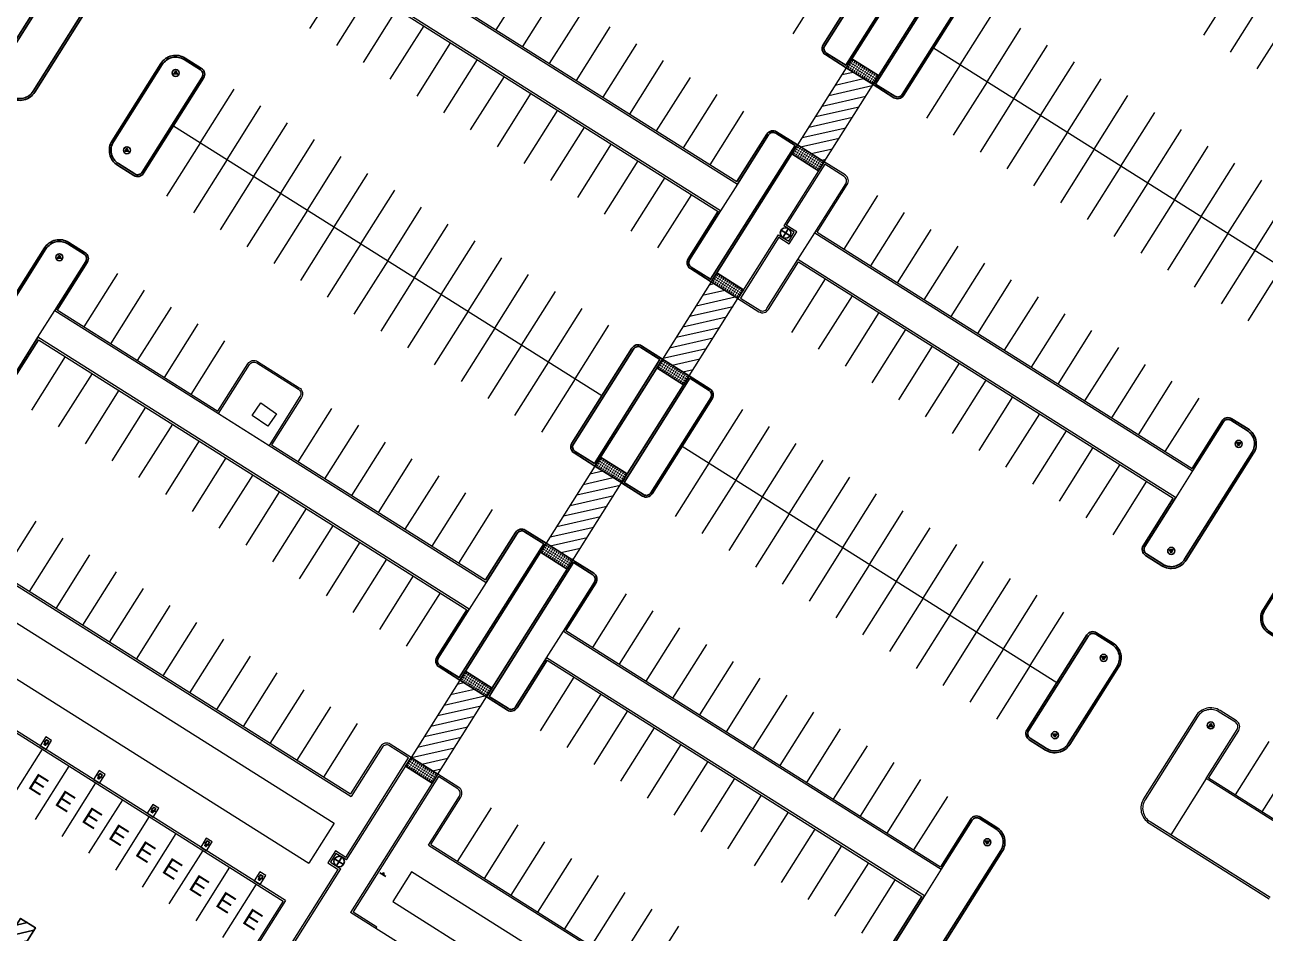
# Model space of a CAD drawing. Header units: feet. Extents: x 6763715 to 6770513, y 1886699 to 1891873.
# Drawn here: x 6766430.5 to 6766783.2, y 1890047.7 to 1890306.2 of the extents above; entities that cross this region are included whole.
import ezdxf
from ezdxf.enums import TextEntityAlignment as Align

# ---------------------------------------------------------------- set-up
doc = ezdxf.new("R2010")
doc.units = ezdxf.units.FT
doc.header["$LTSCALE"] = 48
doc.header["$MEASUREMENT"] = 0
doc.linetypes.add('PHANTOM2', pattern=[1.25, 0.625, -0.125, 0.125, -0.125, 0.125, -0.125])
doc.layers.get('0').update_dxf_attribs({"lineweight": 0})
doc.layers.add('C-PROP', color=7, linetype='PHANTOM2', lineweight=0)
doc.layers.add('L-Hedr-Prop', color=2, linetype='Continuous', lineweight=18)
for name, color, linetype in [('L-Curb-Back-Prop', 5, 'Continuous'), ('L-Curb-Prop', 5, 'Continuous'), ('L-Detc-Pavr-Prop', 1, 'Continuous'), ('L-Eqpt-Prop', 4, 'Continuous'), ('L-Furn-Patt', 1, 'Continuous'), ('L-Sign-Reg', 2, 'Continuous'), ('L-Strp-Prop', 3, 'Continuous'), ('L-Walk-Prop', 6, 'Continuous'), ('UTILITY', 2, 'Continuous')]:
    doc.layers.add(name, color=color, linetype=linetype)
doc.styles.add('Arial', font='arial.ttf')
pattern_1 = [(12.76265, (6766186.0534, 1890458.3218), (-0.552282, 2.438234), [])]

# ---------------------------------------------------------------- blocks, each defined once
blk = doc.blocks.new('Pkg1')
at = {"layer": 'L-Strp-Prop', "lineweight": 0}
blk.add_line((0, 0), (0, -216), dxfattribs=at)
blk = doc.blocks.new('Island-Mid')
at = {"layer": 'L-Curb-Back-Prop'}
blk.add_lwpolyline([(-84, -210), (-6, -210), (-6, 210), (-84, 210, 0.414214), (-102, 192), (-102, -192, 0.414214)], format="xyb", close=True, dxfattribs=at)
at = {"layer": 'L-Curb-Prop'}
blk.add_lwpolyline([(-84, -216), (0, -216), (0, 216), (-84, 216, 0.414214), (-108, 192), (-108, -192, 0.414214)], format="xyb", close=True, dxfattribs=at)
blk = doc.blocks.new('Island-Mid2')
at = {"layer": 'L-Curb-Back-Prop'}
blk.add_lwpolyline([(-102, -54), (-102, -252, 0.414214), (-84, -270), (-6, -270), (-6, 270), (-84, 270, 0.414214), (-102, 252), (-102, 54)], format="xyb", dxfattribs=at)
at = {"layer": 'L-Curb-Prop'}
blk.add_lwpolyline([(-108, -60), (-108, -252, 0.414214), (-84, -276), (0, -276), (0, 276), (-84, 276, 0.414214), (-108, 252), (-108, 60)], format="xyb", dxfattribs=at)
at = {"layer": 'L-Hedr-Prop'}
blk.add_line((-102, 54), (-102, -54), dxfattribs=at)
blk = doc.blocks.new('Island-End2')
at = {"layer": 'L-Curb-Back-Prop'}
blk.add_lwpolyline([(0, 54), (0, 252, 0.414214), (-18, 270), (-84, 270, 0.414214), (-138, 216), (-138, -216, 0.414214), (-84, -270), (-18, -270, 0.414214), (0, -252), (0, -54)], format="xyb", dxfattribs=at)
at = {"layer": 'L-Curb-Prop'}
blk.add_lwpolyline([(6, 60), (6, 252, 0.414214), (-18, 276), (-84, 276, 0.414214), (-144, 216), (-144, -216, 0.414214), (-84, -276), (-18, -276, 0.414214), (6, -252), (6, -60)], format="xyb", dxfattribs=at)
at = {"layer": 'L-Hedr-Prop'}
blk.add_line((0, -54), (0, 54), dxfattribs=at)
blk = doc.blocks.new('Island-End')
at = {"layer": 'L-Curb-Back-Prop'}
blk.add_lwpolyline([(-90, -210), (-24, -210, 0.414214), (-6, -192), (-6, 192, 0.414214), (-24, 210), (-90, 210, 0.414214), (-144, 156), (-144, -156, 0.414214)], format="xyb", close=True, dxfattribs=at)
at = {"layer": 'L-Curb-Prop'}
blk.add_lwpolyline([(-90, -216), (-24, -216, 0.414214), (0, -192), (0, 192, 0.414214), (-24, 216), (-90, 216, 0.414214), (-150, 156), (-150, -156, 0.414214)], format="xyb", close=True, dxfattribs=at)
blk = doc.blocks.new('Load5')
h = blk.add_hatch()
h.set_pattern_fill('ANSI31', color=256, scale=240, angle=32.2374)
h.set_pattern_definition([(45, (-6798.02, 1836), (-21.2132, 21.2132), [])])
h.paths.add_polyline_path([(-30, -216), (30, -216), (30, 0), (-30, 0)])
blk.add_lwpolyline([(-30, -216), (30, -216), (30, 0), (-30, 0)], close=True)
blk = doc.blocks.new('e')
at = {"style": 'Arial'}
blk.add_text('E', height=60, dxfattribs=at).set_placement((54, 0), align=Align.MIDDLE)
blk = doc.blocks.new('Detect-Pvr')
for p, q in [((108, 36), (0, 36)), ((0, 0), (108, 0))]:
    blk.add_line(p, q)
for centre in [(6, 30), (6, 22), (6, 14), (6, 6), (14, 30), (14, 22), (14, 14), (14, 6), (22, 30), (22, 22), (22, 14), (22, 6), (30, 30), (30, 22), (30, 14), (30, 6), (38, 30), (38, 22), (38, 14), (38, 6), (46, 30), (46, 22), (46, 14), (46, 6), (54, 30), (54, 22), (54, 14), (54, 6), (62, 30), (62, 22), (62, 14), (62, 6), (70, 30), (70, 22), (70, 14), (70, 6), (78, 30), (78, 22), (78, 14), (78, 6), (86, 30), (86, 22), (86, 14), (86, 6), (94, 30), (94, 22), (94, 14), (94, 6), (102, 30), (102, 22), (102, 14), (102, 6)]:
    blk.add_circle(centre, 1)
at = {"layer": 'Defpoints'}
for p, q in [((0, 36), (0, 0)), ((108, 0), (108, 36))]:
    blk.add_line(p, q, dxfattribs=at)
blk = doc.blocks.new('BPhone')
for p, q in [((-18, 0), (18, 0)), ((0, -18), (0, 18))]:
    blk.add_line(p, q)
blk.add_circle((0, 0), 18)
blk = doc.blocks.new('Charge-Sta')
blk.add_lwpolyline([(-4.5, 1.4), (-6.8, 1.4), (-6.8, 3.7), (-4.5, 3.7), (-4.5, 11.3), (4.5, 11.3), (4.5, 3.7), (6.8, 3.7), (6.8, 1.4), (4.5, 1.4), (4.5, 0), (-4.5, 0)], close=True)
at = {"layer": 'L-Furn-Patt'}
for points in [[(-0.6, 0), (-0.6, -6.1, -0.414214), (-1.6, -7.1), (-1.8, -7.1, -0.414214), (-2.8, -6.1), (-2.8, 0)], [(0.6, 0), (0.6, -6.1, 0.414214), (1.6, -7.1), (1.8, -7.1, 0.414214), (2.8, -6.1), (2.8, 0)]]:
    blk.add_lwpolyline(points, format="xyb", dxfattribs=at)
blk = doc.blocks.new('Sign-Aisle')
at = {"transparency": 33554687}
h = blk.add_hatch(color=256, dxfattribs=at)
h.dxf.hatch_style = 1
edge = h.paths.add_edge_path()
edge.add_line((-3.5, 6), (-3.5, -6))
edge.add_line((-3.5, -6), (6.9, 0))
edge.add_line((6.9, 0), (-3.5, 6))
blk.add_lwpolyline([(-3.5, 6), (-3.5, -6), (6.9, 0)], close=True)
blk.add_circle((0, 0), 12)
blk = doc.blocks.new('RegSign')
blk.add_line((-12, -3), (12, -3))
blk.add_circle((0, 0), 3)

msp = doc.modelspace()

# ---------------------------------------------------------------- hatches: boundary and pattern name
at = {"layer": 'L-Strp-Prop', "lineweight": 0}
h = msp.add_hatch(dxfattribs=at)
h.set_pattern_fill('ANSI31', color=256, scale=20)
h.set_pattern_definition([(12.76265, (6766186.0534, 1890458.3218), (-0.552282, 2.438234), [])])
h.paths.add_polyline_path([(6766650.22, 1890272), (6766657.83, 1890267.2), (6766671.7, 1890289.19), (6766664.09, 1890293.99)])
h = msp.add_hatch(dxfattribs=at)
h.set_pattern_fill('ANSI31', color=256, scale=20)
h.set_pattern_definition(pattern_1)
h.paths.add_polyline_path([(6766611.81, 1890211.1), (6766619.43, 1890206.3), (6766633.29, 1890228.29), (6766625.68, 1890233.09)])
h = msp.add_hatch(dxfattribs=at)
h.set_pattern_fill('ANSI31', color=256, scale=20)
h.set_pattern_definition(pattern_1)
h.paths.add_polyline_path([(6766578.74, 1890158.66), (6766586.35, 1890153.86), (6766600.22, 1890175.85), (6766592.61, 1890180.65)])
h = msp.add_hatch(dxfattribs=at)
h.set_pattern_fill('ANSI31', color=256, scale=20)
h.set_pattern_definition(pattern_1)
h.paths.add_polyline_path([(6766540.33, 1890097.76), (6766547.95, 1890092.96), (6766561.82, 1890114.95), (6766554.2, 1890119.75)])

# ---------------------------------------------------------------- linework, layer by layer
at = {"layer": 'C-PROP', "ltscale": 0.02, "const_width": 6, "elevation": -178.8}
msp.add_lwpolyline([(6769012.67, 1888295.37, 0.136105), (6767938.83, 1887977.76, -0.282387), (6765535.01, 1887963.21), (6765125.2, 1887960.53), (6765008.26, 1888061.18), (6763829.05, 1890965.33), (6763828.78, 1890985.96), (6763983.43, 1891051.43), (6764153.83, 1890819.55), (6764199.85, 1890842), (6764151.8, 1891122.84, -0.016472), (6764351.86, 1891197.56, -0.000343), (6765614.04, 1891619.04, -0.151573), (6766084.72, 1891639.02, -0.00004), (6767109.8, 1891365.37), (6767424.22, 1891242.17)], format="xyb", dxfattribs=at)
at = {"layer": 'L-Curb-Back-Prop', "lineweight": 0}
for p, q in [((6766510.51, 1890338.23), (6766633.16, 1890260.89)), ((6766628.36, 1890253.27), (6766505.71, 1890330.62)), ((6766439.03, 1890224.89), (6766485.56, 1890195.55)), ((6766556.88, 1890139.93), (6766434.23, 1890217.28)), ((6766499.94, 1890186.48), (6766561.68, 1890147.54)), ((6766400.63, 1890163.99), (6766523.28, 1890086.64)), ((6766504.61, 1890057.04), (6766381.96, 1890134.38)), ((6766530.33, 1890049.09), (6766530.6, 1890049.51))]:
    msp.add_line(p, q, dxfattribs=at)
for points in [[(6766655.15, 1890247.02), (6766663.95, 1890260.97, 0.414214), (6766663.49, 1890263.04), (6766657.99, 1890266.51), (6766647.05, 1890249.17)], [(6766644.92, 1890245.79), (6766633.98, 1890228.45), (6766639.48, 1890224.98, 0.414214), (6766641.55, 1890225.45), (6766650.35, 1890239.41)], [(6766969.34, 1889985.04), (6766968.49, 1889985.57, 0.414236), (6766966.42, 1889985.1), (6766957.62, 1889971.15), (6766766.46, 1890091.7)]]:
    msp.add_lwpolyline(points, format="xyb", dxfattribs=at)
for points in [[(6766644.92, 1890245.79), (6766647.88, 1890243.92), (6766650.01, 1890247.3), (6766647.05, 1890249.17)], [(6766655.15, 1890247.02), (6766762.58, 1890179.27)], [(6766757.77, 1890171.66), (6766650.35, 1890239.41)]]:
    msp.add_lwpolyline(points, dxfattribs=at)
at = {"layer": 'L-Curb-Back-Prop', "lineweight": 0, "elevation": 0}
for points in [[(6766485.56, 1890195.55), (6766494.36, 1890209.51, -0.414214), (6766496.43, 1890209.98), (6766508.27, 1890202.51, -0.414214), (6766508.74, 1890200.44), (6766499.94, 1890186.48)], [(6766766.46, 1890091.7), (6766775.26, 1890105.66, 0.414214), (6766774.79, 1890107.73), (6766770.14, 1890110.66, 0.414214), (6766763.94, 1890109.25), (6766749.07, 1890085.68, 0.414214), (6766750.48, 1890079.48), (6766784.62, 1890057.95)], [(6766521.77, 1890069.26), (6766539.64, 1890097.6), (6766534.15, 1890101.07, 0.414214), (6766532.08, 1890100.6), (6766523.28, 1890086.64)], [(6766545.27, 1890072.77), (6766554.07, 1890086.73, 0.414214), (6766553.6, 1890088.8), (6766548.1, 1890092.27), (6766523.83, 1890053.78), (6766530.6, 1890049.51)], [(6766504.61, 1890057.04), (6766495.8, 1890043.08, 0.414214), (6766496.27, 1890041.01), (6766501.77, 1890037.55), (6766519.64, 1890065.88)]]:
    msp.add_lwpolyline(points, format="xyb", dxfattribs=at)
for points in [[(6766583.67, 1890133.67), (6766691.1, 1890065.93)], [(6766686.3, 1890058.32), (6766578.87, 1890126.06)], [(6766521.77, 1890069.26), (6766518.81, 1890071.13), (6766516.68, 1890067.75), (6766519.64, 1890065.88)], [(6766545.27, 1890072.77), (6766652.69, 1890005.03)]]:
    msp.add_lwpolyline(points, dxfattribs=at)
at = {"layer": 'L-Curb-Prop', "lineweight": 0}
for p, q in [((6766511.2, 1890338.39), (6766633.01, 1890261.58)), ((6766505.87, 1890329.93), (6766627.67, 1890253.12)), ((6766655.84, 1890247.17), (6766762.42, 1890179.96)), ((6766650.51, 1890238.71), (6766757.09, 1890171.5)), ((6766439.72, 1890225.05), (6766485.4, 1890196.24)), ((6766434.39, 1890216.59), (6766556.19, 1890139.77)), ((6766500.62, 1890186.64), (6766561.53, 1890148.23)), ((6766401.32, 1890164.15), (6766523.12, 1890087.33)), ((6766382.11, 1890133.7), (6766503.92, 1890056.88)), ((6766584.36, 1890133.83), (6766690.94, 1890066.62)), ((6766579.03, 1890125.37), (6766685.61, 1890058.16)), ((6766545.96, 1890072.93), (6766652.53, 1890005.72))]:
    msp.add_line(p, q, dxfattribs=at)
for points in [[(6766655.84, 1890247.17), (6766664.38, 1890260.71, 0.414214), (6766663.75, 1890263.47), (6766657.83, 1890267.2), (6766646.36, 1890249.01)], [(6766644.76, 1890246.48), (6766633.29, 1890228.29), (6766639.22, 1890224.56, 0.414214), (6766641.97, 1890225.18), (6766650.51, 1890238.72)], [(6766969.18, 1889985.73), (6766968.76, 1889985.99, 0.414236), (6766966, 1889985.37), (6766957.47, 1889971.84), (6766767.15, 1890091.86)]]:
    msp.add_lwpolyline(points, format="xyb", dxfattribs=at)
msp.add_lwpolyline([(6766644.76, 1890246.48), (6766647.72, 1890244.61), (6766649.32, 1890247.15), (6766646.36, 1890249.01)], dxfattribs=at)
at = {"layer": 'L-Curb-Prop', "lineweight": 0, "elevation": 0}
for points in [[(6766485.4, 1890196.24), (6766493.93, 1890209.77, -0.414214), (6766496.69, 1890210.4), (6766508.53, 1890202.93, -0.414214), (6766509.16, 1890200.17), (6766500.62, 1890186.64)], [(6766767.15, 1890091.86), (6766775.69, 1890105.39, 0.414214), (6766775.06, 1890108.15), (6766770.41, 1890111.08, 0.414214), (6766763.51, 1890109.52), (6766748.65, 1890085.95, 0.414214), (6766750.21, 1890079.05), (6766784.35, 1890057.53)], [(6766521.93, 1890068.57), (6766540.33, 1890097.76), (6766534.41, 1890101.49, 0.414214), (6766531.65, 1890100.87), (6766523.12, 1890087.33)], [(6766545.96, 1890072.93), (6766554.49, 1890086.46, 0.414214), (6766553.87, 1890089.22), (6766547.95, 1890092.96), (6766523.14, 1890053.62)], [(6766503.92, 1890056.88), (6766495.38, 1890043.35, 0.414214), (6766496.01, 1890040.59), (6766501.93, 1890036.86), (6766520.33, 1890066.04)]]:
    msp.add_lwpolyline(points, format="xyb", dxfattribs=at)
msp.add_lwpolyline([(6766521.93, 1890068.57), (6766518.97, 1890070.44), (6766517.37, 1890067.9), (6766520.33, 1890066.04)], dxfattribs=at)
at = {"layer": 'L-Hedr-Prop', "lineweight": 0}
for p, q in [((6766650.35, 1890239.41), (6766655.15, 1890247.02)), ((6766485.56, 1890195.55), (6766499.94, 1890186.48)), ((6766395.83, 1890156.38), (6766518.47, 1890079.03)), ((6766388.63, 1890144.96), (6766511.27, 1890067.61)), ((6766766.46, 1890091.7), (6766756.4, 1890075.74)), ((6766518.47, 1890079.03), (6766511.27, 1890067.61)), ((6766540.47, 1890065.16), (6766535.13, 1890056.7)), ((6766647.89, 1889997.42), (6766540.47, 1890065.16)), ((6766535.13, 1890056.7), (6766642.55, 1889988.96))]:
    msp.add_line(p, q, dxfattribs=at)
at = {"layer": 'L-Strp-Prop', "lineweight": 0}
for p, q in [((6766688.92, 1890299.62), (6766795.49, 1890232.4)), ((6766472.8, 1890277.49), (6766594.6, 1890200.68)), ((6766617.44, 1890186.27), (6766724.01, 1890119.06))]:
    msp.add_line(p, q, dxfattribs=at)
for points in [[(6766650.22, 1890272), (6766657.83, 1890267.2), (6766671.7, 1890289.19), (6766664.09, 1890293.99)], [(6766611.81, 1890211.1), (6766619.43, 1890206.3), (6766633.29, 1890228.29), (6766625.68, 1890233.09)], [(6766578.74, 1890158.66), (6766586.35, 1890153.86), (6766600.22, 1890175.85), (6766592.61, 1890180.65)]]:
    msp.add_lwpolyline(points, close=True, dxfattribs=at)
at = {"layer": 'L-Strp-Prop', "lineweight": 0, "elevation": 0}
msp.add_lwpolyline([(6766540.33, 1890097.76), (6766547.95, 1890092.96), (6766561.82, 1890114.95), (6766554.2, 1890119.75)], close=True, dxfattribs=at)
at = {"layer": 'L-Walk-Prop', "lineweight": 0}
msp.add_line((6766556.13, 1890032.82), (6766523.14, 1890053.62), dxfattribs=at)
at = {"layer": 'L-Walk-Prop', "lineweight": 0, "elevation": 0}
for points in [[(6766434.82, 1890101.05), (6766436.51, 1890099.98), (6766438.11, 1890102.52), (6766436.42, 1890103.58)], [(6766450.05, 1890091.44), (6766451.74, 1890090.38), (6766453.34, 1890092.91), (6766451.65, 1890093.98)], [(6766465.27, 1890081.84), (6766466.96, 1890080.78), (6766468.57, 1890083.31), (6766466.87, 1890084.38)], [(6766480.5, 1890072.24), (6766482.19, 1890071.17), (6766483.79, 1890073.71), (6766482.1, 1890074.78)], [(6766495.72, 1890062.64), (6766497.42, 1890061.57), (6766499.02, 1890064.11), (6766497.32, 1890065.18)]]:
    msp.add_lwpolyline(points, close=True, dxfattribs=at)
at = {"layer": 'UTILITY', "lineweight": 0, "elevation": 0}
msp.add_lwpolyline([(6766499.55, 1890192.02), (6766495.16, 1890195.06), (6766497.61, 1890198.61), (6766502.03, 1890195.49)], close=True, dxfattribs=at)

# ---------------------------------------------------------------- block references
at = {"lineweight": 0}
for name, p, xscale, yscale, zscale, rotation in [('Island-Mid', (6766673.69, 1890309.22), 0.08333333333333336, 0.08333333333333336, 0.08333333333333336, 327.7626462890574), ('Island-End', (6766429.66, 1890304.69), 0.0833333333333333, 0.0833333333333333, 0.0833333333333333, 147.7626462890573), ('Island-Mid', (6766681.3, 1890304.42), 0.0833333333333333, 0.0833333333333333, 0.0833333333333333, 147.7626462890573), ('Island-End', (6766472.8, 1890277.49), 0.08333333333333336, 0.08333333333333336, 0.08333333333333336, 327.7626462890574), ('Island-Mid2', (6766637.95, 1890252.55), 0.08333333333333336, 0.08333333333333336, 0.08333333333333336, 327.7626462890574), ('Island-End2', (6766436.63, 1890221.08), 0.08333333333333336, 0.08333333333333336, 0.08333333333333336, 327.7626462890574), ('Island-Mid', (6766602.21, 1890195.87), 0.08333333333333336, 0.08333333333333336, 0.08333333333333336, 327.7626462890574), ('Island-Mid', (6766609.82, 1890191.07), 0.0833333333333333, 0.0833333333333333, 0.0833333333333333, 147.7626462890573), ('Island-End2', (6766760.18, 1890175.47), 0.08333333333333336, 0.08333333333333336, 0.08333333333333336, 147.7626462890574), ('Island-End2', (6766802.47, 1890148.79), 0.08333333333333336, 0.08333333333333336, 0.08333333333333336, 327.7626462890574), ('Island-Mid2', (6766566.47, 1890139.2), 0.08333333333333336, 0.08333333333333336, 0.08333333333333336, 327.7626462890574), ('Island-Mid2', (6766574.08, 1890134.4), 0.0833333333333333, 0.0833333333333333, 0.0833333333333333, 147.7626462890573), ('Island-End', (6766724.01, 1890119.06), 0.0833333333333333, 0.0833333333333333, 0.0833333333333333, 147.7626462890573), ('Island-End2', (6766688.7, 1890062.12), 0.08333333333333336, 0.08333333333333336, 0.08333333333333336, 147.7626462890574)]:
    msp.add_blockref(name, p, dxfattribs=dict(at, xscale=xscale, yscale=yscale, zscale=zscale, rotation=rotation))
at = {"color": 3, "lineweight": 0}
for p, xscale, yscale, zscale, rotation in [((6766521.09, 1890320.33), 0.08333333333333336, 0.08333333333333336, 0.08333333333333336, 327.7626462890574), ((6766564.49, 1890304.78), 0.08333333333333338, 0.08333333333333338, 0.08333333333333338, 147.7626462136918), ((6766658.46, 1890318.82), 0.08333333333333336, 0.08333333333333336, 0.08333333333333336, 327.7626462890574), ((6766775.28, 1890318.45), 0.08333333333333336, 0.08333333333333336, 0.08333333333333336, 327.7626462890574), ((6766528.71, 1890315.53), 0.08333333333333336, 0.08333333333333336, 0.08333333333333336, 327.7626462890574), ((6766572.1, 1890299.98), 0.08333333333333338, 0.08333333333333338, 0.08333333333333338, 147.7626462136918), ((6766536.32, 1890310.73), 0.08333333333333336, 0.08333333333333336, 0.08333333333333336, 327.7626462890574), ((6766579.72, 1890295.18), 0.08333333333333338, 0.08333333333333338, 0.08333333333333338, 147.7626462136918), ((6766782.89, 1890313.65), 0.08333333333333336, 0.08333333333333336, 0.08333333333333336, 327.7626462890574), ((6766696.53, 1890294.82), 0.08333333333333338, 0.08333333333333338, 0.08333333333333338, 147.7626462136918), ((6766790.5, 1890308.85), 0.08333333333333336, 0.08333333333333336, 0.08333333333333336, 327.7626462890574), ((6766543.93, 1890305.93), 0.08333333333333336, 0.08333333333333336, 0.08333333333333336, 327.7626462890574), ((6766587.33, 1890290.38), 0.08333333333333338, 0.08333333333333338, 0.08333333333333338, 147.7626462136918), ((6766704.14, 1890290.01), 0.08333333333333338, 0.08333333333333338, 0.08333333333333338, 147.7626462136918), ((6766551.54, 1890301.13), 0.08333333333333336, 0.08333333333333336, 0.08333333333333336, 327.7626462890574), ((6766594.94, 1890285.58), 0.08333333333333338, 0.08333333333333338, 0.08333333333333338, 147.7626462136918), ((6766711.75, 1890285.21), 0.08333333333333338, 0.08333333333333338, 0.08333333333333338, 147.7626462136918), ((6766559.16, 1890296.33), 0.08333333333333336, 0.08333333333333336, 0.08333333333333336, 327.7626462890574), ((6766602.55, 1890280.78), 0.08333333333333338, 0.08333333333333338, 0.08333333333333338, 147.7626462136918), ((6766696.53, 1890294.82), 0.08333333333333336, 0.08333333333333336, 0.08333333333333336, 327.7626462890574), ((6766696.53, 1890294.82), -0.08333333333333333, 0.08333333333333333, 0.08333333333333333, 327.7626462275252), ((6766719.37, 1890280.41), 0.08333333333333338, 0.08333333333333338, 0.08333333333333338, 147.7626462136918), ((6766566.77, 1890291.52), 0.08333333333333336, 0.08333333333333336, 0.08333333333333336, 327.7626462890574), ((6766610.17, 1890275.98), 0.08333333333333338, 0.08333333333333338, 0.08333333333333338, 147.7626462136918), ((6766704.14, 1890290.01), 0.08333333333333336, 0.08333333333333336, 0.08333333333333336, 327.7626462890574), ((6766726.98, 1890275.61), 0.08333333333333338, 0.08333333333333338, 0.08333333333333338, 147.7626462136918), ((6766480.41, 1890272.69), 0.08333333333333338, 0.08333333333333338, 0.08333333333333338, 147.7626462136918), ((6766574.38, 1890286.72), 0.08333333333333336, 0.08333333333333336, 0.08333333333333336, 327.7626462890574), ((6766617.78, 1890271.18), 0.08333333333333338, 0.08333333333333338, 0.08333333333333338, 147.7626462136918), ((6766734.59, 1890270.81), 0.08333333333333338, 0.08333333333333338, 0.08333333333333338, 147.7626462136918), ((6766488.02, 1890267.89), 0.08333333333333338, 0.08333333333333338, 0.08333333333333338, 147.7626462136918), ((6766711.75, 1890285.21), 0.08333333333333336, 0.08333333333333336, 0.08333333333333336, 327.7626462890574), ((6766582, 1890281.92), 0.08333333333333336, 0.08333333333333336, 0.08333333333333336, 327.7626462890574), ((6766625.39, 1890266.38), 0.08333333333333338, 0.08333333333333338, 0.08333333333333338, 147.7626462136918), ((6766625.39, 1890266.38), -0.08333333333333334, 0.08333333333333333, 0.08333333333333333, 147.7626462890575), ((6766719.37, 1890280.41), 0.08333333333333336, 0.08333333333333336, 0.08333333333333336, 327.7626462890574), ((6766742.2, 1890266.01), 0.08333333333333338, 0.08333333333333338, 0.08333333333333338, 147.7626462136918), ((6766495.63, 1890263.09), 0.08333333333333338, 0.08333333333333338, 0.08333333333333338, 147.7626462136918), ((6766589.61, 1890277.12), 0.08333333333333336, 0.08333333333333336, 0.08333333333333336, 327.7626462890574), ((6766726.98, 1890275.61), 0.08333333333333336, 0.08333333333333336, 0.08333333333333336, 327.7626462890574), ((6766749.82, 1890261.21), 0.08333333333333338, 0.08333333333333338, 0.08333333333333338, 147.7626462136918), ((6766480.41, 1890272.69), 0.08333333333333336, 0.08333333333333336, 0.08333333333333336, 327.7626462890574), ((6766480.41, 1890272.69), -0.08333333333333333, 0.08333333333333333, 0.08333333333333333, 327.7626462275252), ((6766503.25, 1890258.29), 0.08333333333333338, 0.08333333333333338, 0.08333333333333338, 147.7626462136918), ((6766597.22, 1890272.32), 0.08333333333333336, 0.08333333333333336, 0.08333333333333336, 327.7626462890574), ((6766757.43, 1890256.41), 0.08333333333333338, 0.08333333333333338, 0.08333333333333338, 147.7626462136918), ((6766510.86, 1890253.48), 0.08333333333333338, 0.08333333333333338, 0.08333333333333338, 147.7626462136918), ((6766734.59, 1890270.81), 0.08333333333333336, 0.08333333333333336, 0.08333333333333336, 327.7626462890574), ((6766488.02, 1890267.89), 0.08333333333333336, 0.08333333333333336, 0.08333333333333336, 327.7626462890574), ((6766604.83, 1890267.52), 0.08333333333333336, 0.08333333333333336, 0.08333333333333336, 327.7626462890574), ((6766742.2, 1890266.01), 0.08333333333333336, 0.08333333333333336, 0.08333333333333336, 327.7626462890574), ((6766765.04, 1890251.61), 0.08333333333333338, 0.08333333333333338, 0.08333333333333338, 147.7626462136918), ((6766495.63, 1890263.09), 0.08333333333333336, 0.08333333333333336, 0.08333333333333336, 327.7626462890574), ((6766518.47, 1890248.68), 0.08333333333333338, 0.08333333333333338, 0.08333333333333338, 147.7626462136918), ((6766612.45, 1890262.72), 0.08333333333333336, 0.08333333333333336, 0.08333333333333336, 327.7626462890574), ((6766749.82, 1890261.21), 0.08333333333333336, 0.08333333333333336, 0.08333333333333336, 327.7626462890574), ((6766772.65, 1890246.81), 0.08333333333333338, 0.08333333333333338, 0.08333333333333338, 147.7626462136918), ((6766503.25, 1890258.29), 0.08333333333333336, 0.08333333333333336, 0.08333333333333336, 327.7626462890574), ((6766526.08, 1890243.88), 0.08333333333333338, 0.08333333333333338, 0.08333333333333338, 147.7626462136918), ((6766620.06, 1890257.92), 0.08333333333333336, 0.08333333333333336, 0.08333333333333336, 327.7626462890574), ((6766663.46, 1890242.37), 0.08333333333333338, 0.08333333333333338, 0.08333333333333338, 147.7626462136918), ((6766533.7, 1890239.08), 0.08333333333333338, 0.08333333333333338, 0.08333333333333338, 147.7626462136918), ((6766757.43, 1890256.41), 0.08333333333333336, 0.08333333333333336, 0.08333333333333336, 327.7626462890574), ((6766780.27, 1890242.01), 0.08333333333333338, 0.08333333333333338, 0.08333333333333338, 147.7626462136918), ((6766510.86, 1890253.48), 0.08333333333333336, 0.08333333333333336, 0.08333333333333336, 327.7626462890574), ((6766671.07, 1890237.57), 0.08333333333333338, 0.08333333333333338, 0.08333333333333338, 147.7626462136918), ((6766765.04, 1890251.61), 0.08333333333333336, 0.08333333333333336, 0.08333333333333336, 327.7626462890574), ((6766518.47, 1890248.68), 0.08333333333333336, 0.08333333333333336, 0.08333333333333336, 327.7626462890574), ((6766541.31, 1890234.28), 0.08333333333333338, 0.08333333333333338, 0.08333333333333338, 147.7626462136918), ((6766678.68, 1890232.77), 0.08333333333333338, 0.08333333333333338, 0.08333333333333338, 147.7626462136918), ((6766772.65, 1890246.81), 0.08333333333333336, 0.08333333333333336, 0.08333333333333336, 327.7626462890574), ((6766526.08, 1890243.88), 0.08333333333333336, 0.08333333333333336, 0.08333333333333336, 327.7626462890574), ((6766548.92, 1890229.48), 0.08333333333333338, 0.08333333333333338, 0.08333333333333338, 147.7626462136918), ((6766556.54, 1890224.68), 0.08333333333333338, 0.08333333333333338, 0.08333333333333338, 147.7626462136918), ((6766686.29, 1890227.97), 0.08333333333333338, 0.08333333333333338, 0.08333333333333338, 147.7626462136918), ((6766780.27, 1890242.01), 0.08333333333333336, 0.08333333333333336, 0.08333333333333336, 327.7626462890574), ((6766533.7, 1890239.08), 0.08333333333333336, 0.08333333333333336, 0.08333333333333336, 327.7626462890574), ((6766693.91, 1890223.17), 0.08333333333333338, 0.08333333333333338, 0.08333333333333338, 147.7626462136918), ((6766787.88, 1890237.2), 0.08333333333333336, 0.08333333333333336, 0.08333333333333336, 327.7626462890574), ((6766447.34, 1890220.25), 0.08333333333333338, 0.08333333333333338, 0.08333333333333338, 147.7626462136918), ((6766541.31, 1890234.28), 0.08333333333333336, 0.08333333333333336, 0.08333333333333336, 327.7626462890574), ((6766564.15, 1890219.88), 0.08333333333333338, 0.08333333333333338, 0.08333333333333338, 147.7626462136918), ((6766658.12, 1890233.91), 0.08333333333333336, 0.08333333333333336, 0.08333333333333336, 327.7626462890574), ((6766658.12, 1890233.91), -0.08333333333333333, 0.08333333333333333, 0.08333333333333333, 327.7626462275252), ((6766701.52, 1890218.37), 0.08333333333333338, 0.08333333333333338, 0.08333333333333338, 147.7626462136918), ((6766454.95, 1890215.44), 0.08333333333333338, 0.08333333333333338, 0.08333333333333338, 147.7626462136918), ((6766548.92, 1890229.48), 0.08333333333333336, 0.08333333333333336, 0.08333333333333336, 327.7626462890574), ((6766571.76, 1890215.08), 0.08333333333333338, 0.08333333333333338, 0.08333333333333338, 147.7626462136918), ((6766462.56, 1890210.64), 0.08333333333333338, 0.08333333333333338, 0.08333333333333338, 147.7626462136918), ((6766665.73, 1890229.11), 0.08333333333333336, 0.08333333333333336, 0.08333333333333336, 327.7626462890574), ((6766709.13, 1890213.57), 0.08333333333333338, 0.08333333333333338, 0.08333333333333338, 147.7626462136918), ((6766556.54, 1890224.68), 0.08333333333333336, 0.08333333333333336, 0.08333333333333336, 327.7626462890574), ((6766579.37, 1890210.28), 0.08333333333333338, 0.08333333333333338, 0.08333333333333338, 147.7626462136918), ((6766673.35, 1890224.31), 0.08333333333333336, 0.08333333333333336, 0.08333333333333336, 327.7626462890574), ((6766716.74, 1890208.77), 0.08333333333333338, 0.08333333333333338, 0.08333333333333338, 147.7626462136918), ((6766470.17, 1890205.84), 0.08333333333333338, 0.08333333333333338, 0.08333333333333338, 147.7626462136918), ((6766564.15, 1890219.88), 0.08333333333333336, 0.08333333333333336, 0.08333333333333336, 327.7626462890574), ((6766586.99, 1890205.48), 0.08333333333333338, 0.08333333333333338, 0.08333333333333338, 147.7626462136918), ((6766586.99, 1890205.48), -0.08333333333333334, 0.08333333333333333, 0.08333333333333333, 147.7626462890575), ((6766680.96, 1890219.51), 0.08333333333333336, 0.08333333333333336, 0.08333333333333336, 327.7626462890574), ((6766724.36, 1890203.97), 0.08333333333333338, 0.08333333333333338, 0.08333333333333338, 147.7626462136918), ((6766477.79, 1890201.04), -0.08333333333333334, 0.08333333333333333, 0.08333333333333333, 147.7626462890575), ((6766477.79, 1890201.04), 0.08333333333333338, 0.08333333333333338, 0.08333333333333338, 147.7626462136918), ((6766571.76, 1890215.08), 0.08333333333333336, 0.08333333333333336, 0.08333333333333336, 327.7626462890574), ((6766442, 1890211.79), 0.08333333333333336, 0.08333333333333336, 0.08333333333333336, 327.7626462890574), ((6766442, 1890211.79), -0.08333333333333333, 0.08333333333333333, 0.08333333333333333, 327.7626462275252), ((6766688.57, 1890214.71), 0.08333333333333336, 0.08333333333333336, 0.08333333333333336, 327.7626462890574), ((6766731.97, 1890199.17), 0.08333333333333338, 0.08333333333333338, 0.08333333333333338, 147.7626462136918), ((6766579.37, 1890210.28), 0.08333333333333336, 0.08333333333333336, 0.08333333333333336, 327.7626462890574), ((6766696.18, 1890209.91), 0.08333333333333336, 0.08333333333333336, 0.08333333333333336, 327.7626462890574), ((6766739.58, 1890194.36), 0.08333333333333338, 0.08333333333333338, 0.08333333333333338, 147.7626462136918), ((6766449.61, 1890206.99), 0.08333333333333336, 0.08333333333333336, 0.08333333333333336, 327.7626462890574), ((6766586.99, 1890205.48), 0.08333333333333336, 0.08333333333333336, 0.08333333333333336, 327.7626462890574), ((6766703.8, 1890205.11), 0.08333333333333336, 0.08333333333333336, 0.08333333333333336, 327.7626462890574), ((6766747.19, 1890189.56), 0.08333333333333338, 0.08333333333333338, 0.08333333333333338, 147.7626462136918), ((6766457.23, 1890202.19), 0.08333333333333336, 0.08333333333333336, 0.08333333333333336, 327.7626462890574), ((6766711.41, 1890200.31), 0.08333333333333336, 0.08333333333333336, 0.08333333333333336, 327.7626462890574), ((6766754.81, 1890184.76), 0.08333333333333338, 0.08333333333333338, 0.08333333333333338, 147.7626462136918), ((6766754.81, 1890184.76), -0.08333333333333334, 0.08333333333333333, 0.08333333333333333, 147.7626462890575), ((6766464.84, 1890197.38), 0.08333333333333336, 0.08333333333333336, 0.08333333333333336, 327.7626462890574), ((6766508.24, 1890181.84), 0.08333333333333338, 0.08333333333333338, 0.08333333333333338, 147.7626462136918), ((6766625.05, 1890181.47), 0.08333333333333338, 0.08333333333333338, 0.08333333333333338, 147.7626462136918), ((6766719.02, 1890195.51), 0.08333333333333336, 0.08333333333333336, 0.08333333333333336, 327.7626462890574), ((6766472.45, 1890192.58), 0.08333333333333336, 0.08333333333333336, 0.08333333333333336, 327.7626462890574), ((6766515.85, 1890177.04), 0.08333333333333338, 0.08333333333333338, 0.08333333333333338, 147.7626462136918), ((6766632.66, 1890176.67), 0.08333333333333338, 0.08333333333333338, 0.08333333333333338, 147.7626462136918), ((6766726.63, 1890190.71), 0.08333333333333336, 0.08333333333333336, 0.08333333333333336, 327.7626462890574), ((6766480.07, 1890187.78), 0.08333333333333336, 0.08333333333333336, 0.08333333333333336, 327.7626462890574), ((6766523.46, 1890172.24), 0.08333333333333338, 0.08333333333333338, 0.08333333333333338, 147.7626462136918), ((6766640.27, 1890171.87), 0.08333333333333338, 0.08333333333333338, 0.08333333333333338, 147.7626462136918), ((6766734.25, 1890185.91), 0.08333333333333336, 0.08333333333333336, 0.08333333333333336, 327.7626462890574), ((6766487.68, 1890182.98), 0.08333333333333336, 0.08333333333333336, 0.08333333333333336, 327.7626462890574), ((6766531.08, 1890167.44), 0.08333333333333338, 0.08333333333333338, 0.08333333333333338, 147.7626462136918), ((6766625.05, 1890181.47), -0.08333333333333333, 0.08333333333333333, 0.08333333333333333, 327.7626462275252), ((6766647.89, 1890167.07), 0.08333333333333338, 0.08333333333333338, 0.08333333333333338, 147.7626462136918), ((6766741.86, 1890181.1), 0.08333333333333336, 0.08333333333333336, 0.08333333333333336, 327.7626462890574), ((6766495.29, 1890178.18), 0.08333333333333336, 0.08333333333333336, 0.08333333333333336, 327.7626462890574), ((6766538.69, 1890162.64), 0.08333333333333338, 0.08333333333333338, 0.08333333333333338, 147.7626462136918), ((6766632.66, 1890176.67), 0.08333333333333336, 0.08333333333333336, 0.08333333333333336, 327.7626462890574), ((6766655.5, 1890162.27), 0.08333333333333338, 0.08333333333333338, 0.08333333333333338, 147.7626462136918), ((6766749.47, 1890176.3), 0.08333333333333336, 0.08333333333333336, 0.08333333333333336, 327.7626462890574), ((6766502.9, 1890173.38), 0.08333333333333336, 0.08333333333333336, 0.08333333333333336, 327.7626462890574), ((6766546.3, 1890157.83), 0.08333333333333338, 0.08333333333333338, 0.08333333333333338, 147.7626462136918), ((6766640.27, 1890171.87), 0.08333333333333336, 0.08333333333333336, 0.08333333333333336, 327.7626462890574), ((6766663.11, 1890157.47), 0.08333333333333338, 0.08333333333333338, 0.08333333333333338, 147.7626462136918), ((6766510.52, 1890168.58), 0.08333333333333336, 0.08333333333333336, 0.08333333333333336, 327.7626462890574), ((6766553.91, 1890153.03), 0.08333333333333338, 0.08333333333333338, 0.08333333333333338, 147.7626462136918), ((6766553.91, 1890153.03), -0.08333333333333334, 0.08333333333333333, 0.08333333333333333, 147.7626462890575), ((6766647.89, 1890167.07), 0.08333333333333336, 0.08333333333333336, 0.08333333333333336, 327.7626462890574), ((6766670.72, 1890152.67), 0.08333333333333338, 0.08333333333333338, 0.08333333333333338, 147.7626462136918), ((6766424.15, 1890149.74), 0.08333333333333338, 0.08333333333333338, 0.08333333333333338, 147.7626462136918), ((6766518.13, 1890163.78), 0.08333333333333336, 0.08333333333333336, 0.08333333333333336, 327.7626462890574), ((6766655.5, 1890162.27), 0.08333333333333336, 0.08333333333333336, 0.08333333333333336, 327.7626462890574), ((6766678.34, 1890147.87), 0.08333333333333338, 0.08333333333333338, 0.08333333333333338, 147.7626462136918), ((6766431.77, 1890144.94), 0.08333333333333338, 0.08333333333333338, 0.08333333333333338, 147.7626462136918), ((6766525.74, 1890158.98), 0.08333333333333336, 0.08333333333333336, 0.08333333333333336, 327.7626462890574), ((6766439.38, 1890140.14), 0.08333333333333338, 0.08333333333333338, 0.08333333333333338, 147.7626462136918), ((6766663.11, 1890157.47), 0.08333333333333336, 0.08333333333333336, 0.08333333333333336, 327.7626462890574), ((6766685.95, 1890143.07), 0.08333333333333338, 0.08333333333333338, 0.08333333333333338, 147.7626462136918), ((6766533.35, 1890154.18), 0.08333333333333336, 0.08333333333333336, 0.08333333333333336, 327.7626462890574), ((6766670.72, 1890152.67), 0.08333333333333336, 0.08333333333333336, 0.08333333333333336, 327.7626462890574), ((6766693.56, 1890138.26), 0.08333333333333338, 0.08333333333333338, 0.08333333333333338, 147.7626462136918), ((6766446.99, 1890135.34), 0.08333333333333338, 0.08333333333333338, 0.08333333333333338, 147.7626462136918), ((6766540.97, 1890149.38), 0.08333333333333336, 0.08333333333333336, 0.08333333333333336, 327.7626462890574), ((6766701.18, 1890133.46), 0.08333333333333338, 0.08333333333333338, 0.08333333333333338, 147.7626462136918), ((6766454.61, 1890130.54), 0.08333333333333338, 0.08333333333333338, 0.08333333333333338, 147.7626462136918), ((6766548.58, 1890144.58), 0.08333333333333336, 0.08333333333333336, 0.08333333333333336, 327.7626462890574), ((6766678.34, 1890147.87), 0.08333333333333336, 0.08333333333333336, 0.08333333333333336, 327.7626462890574), ((6766591.98, 1890129.03), 0.08333333333333338, 0.08333333333333338, 0.08333333333333338, 147.7626462136918), ((6766685.95, 1890143.07), 0.08333333333333336, 0.08333333333333336, 0.08333333333333336, 327.7626462890574), ((6766708.79, 1890128.66), 0.08333333333333338, 0.08333333333333338, 0.08333333333333338, 147.7626462136918), ((6766462.22, 1890125.74), 0.08333333333333338, 0.08333333333333338, 0.08333333333333338, 147.7626462136918), ((6766599.59, 1890124.23), 0.08333333333333338, 0.08333333333333338, 0.08333333333333338, 147.7626462136918), ((6766693.56, 1890138.26), 0.08333333333333336, 0.08333333333333336, 0.08333333333333336, 327.7626462890574), ((6766716.4, 1890123.86), 0.08333333333333338, 0.08333333333333338, 0.08333333333333338, 147.7626462136918), ((6766716.4, 1890123.86), -0.08333333333333334, 0.08333333333333333, 0.08333333333333333, 147.7626462890575), ((6766469.83, 1890120.94), 0.08333333333333338, 0.08333333333333338, 0.08333333333333338, 147.7626462136918), ((6766607.2, 1890119.43), 0.08333333333333338, 0.08333333333333338, 0.08333333333333338, 147.7626462136918), ((6766477.44, 1890116.14), 0.08333333333333338, 0.08333333333333338, 0.08333333333333338, 147.7626462136918), ((6766701.17, 1890133.46), 0.08333333333333336, 0.08333333333333336, 0.08333333333333336, 327.7626462890574), ((6766614.81, 1890114.63), 0.08333333333333338, 0.08333333333333338, 0.08333333333333338, 147.7626462136918), ((6766708.79, 1890128.66), 0.08333333333333336, 0.08333333333333336, 0.08333333333333336, 327.7626462890574), ((6766485.06, 1890111.34), 0.08333333333333338, 0.08333333333333338, 0.08333333333333338, 147.7626462136918), ((6766622.43, 1890109.83), 0.08333333333333338, 0.08333333333333338, 0.08333333333333338, 147.7626462136918), ((6766716.4, 1890123.86), 0.08333333333333336, 0.08333333333333336, 0.08333333333333336, 327.7626462890574), ((6766492.67, 1890106.54), 0.08333333333333338, 0.08333333333333338, 0.08333333333333338, 147.7626462136918), ((6766586.64, 1890120.57), 0.08333333333333336, 0.08333333333333336, 0.08333333333333336, 327.7626462890574), ((6766586.64, 1890120.57), -0.08333333333333333, 0.08333333333333333, 0.08333333333333333, 327.7626462275252), ((6766630.04, 1890105.03), 0.08333333333333338, 0.08333333333333338, 0.08333333333333338, 147.7626462136918), ((6766500.28, 1890101.73), 0.08333333333333338, 0.08333333333333338, 0.08333333333333338, 147.7626462136918), ((6766594.25, 1890115.77), 0.08333333333333336, 0.08333333333333336, 0.08333333333333336, 327.7626462890574), ((6766637.65, 1890100.22), 0.08333333333333338, 0.08333333333333338, 0.08333333333333338, 147.7626462136918), ((6766507.89, 1890096.93), 0.08333333333333338, 0.08333333333333338, 0.08333333333333338, 147.7626462136918), ((6766601.87, 1890110.97), 0.08333333333333336, 0.08333333333333336, 0.08333333333333336, 327.7626462890574), ((6766645.26, 1890095.42), 0.08333333333333338, 0.08333333333333338, 0.08333333333333338, 147.7626462136918), ((6766515.51, 1890092.13), 0.08333333333333338, 0.08333333333333338, 0.08333333333333338, 147.7626462136918), ((6766515.51, 1890092.13), -0.08333333333333334, 0.08333333333333333, 0.08333333333333333, 147.7626462890575), ((6766609.48, 1890106.17), 0.08333333333333336, 0.08333333333333336, 0.08333333333333336, 327.7626462890574), ((6766652.88, 1890090.62), 0.08333333333333338, 0.08333333333333338, 0.08333333333333338, 147.7626462136918), ((6766774.76, 1890087.06), 0.08333333333333338, 0.08333333333333338, 0.08333333333333338, 147.7626462136918), ((6766435.4, 1890100.09), 0.08333333333333336, 0.08333333333333336, 0.08333333333333336, 327.7626462890574), ((6766617.09, 1890101.37), 0.08333333333333336, 0.08333333333333336, 0.08333333333333336, 327.7626462890574), ((6766660.49, 1890085.82), 0.08333333333333338, 0.08333333333333338, 0.08333333333333338, 147.7626462136918), ((6766443.01, 1890095.29), 0.08333333333333336, 0.08333333333333336, 0.08333333333333336, 327.7626462890574), ((6766624.7, 1890096.57), 0.08333333333333336, 0.08333333333333336, 0.08333333333333336, 327.7626462890574), ((6766668.1, 1890081.02), 0.08333333333333338, 0.08333333333333338, 0.08333333333333338, 147.7626462136918), ((6766782.38, 1890082.25), 0.08333333333333338, 0.08333333333333338, 0.08333333333333338, 147.7626462136918), ((6766632.32, 1890091.77), 0.08333333333333336, 0.08333333333333336, 0.08333333333333336, 327.7626462890574), ((6766450.63, 1890090.49), 0.08333333333333336, 0.08333333333333336, 0.08333333333333336, 327.7626462890574), ((6766675.72, 1890076.22), 0.08333333333333338, 0.08333333333333338, 0.08333333333333338, 147.7626462136918), ((6766458.24, 1890085.69), 0.08333333333333336, 0.08333333333333336, 0.08333333333333336, 327.7626462890574), ((6766639.93, 1890086.96), 0.08333333333333336, 0.08333333333333336, 0.08333333333333336, 327.7626462890574), ((6766683.33, 1890071.42), 0.08333333333333338, 0.08333333333333338, 0.08333333333333338, 147.7626462136918), ((6766683.33, 1890071.42), -0.08333333333333334, 0.08333333333333333, 0.08333333333333333, 147.7626462890575), ((6766553.57, 1890068.13), 0.08333333333333338, 0.08333333333333338, 0.08333333333333338, 147.7626462136918), ((6766647.54, 1890082.16), 0.08333333333333336, 0.08333333333333336, 0.08333333333333336, 327.7626462890574), ((6766465.85, 1890080.89), 0.08333333333333336, 0.08333333333333336, 0.08333333333333336, 327.7626462890574), ((6766561.18, 1890063.33), 0.08333333333333338, 0.08333333333333338, 0.08333333333333338, 147.7626462136918), ((6766473.47, 1890076.08), 0.08333333333333336, 0.08333333333333336, 0.08333333333333336, 327.7626462890574), ((6766655.16, 1890077.36), 0.08333333333333336, 0.08333333333333336, 0.08333333333333336, 327.7626462890574), ((6766481.08, 1890071.28), 0.08333333333333336, 0.08333333333333336, 0.08333333333333336, 327.7626462890574), ((6766568.79, 1890058.53), 0.08333333333333338, 0.08333333333333338, 0.08333333333333338, 147.7626462136918), ((6766662.77, 1890072.56), 0.08333333333333336, 0.08333333333333336, 0.08333333333333336, 327.7626462890574), ((6766576.41, 1890053.73), 0.08333333333333338, 0.08333333333333338, 0.08333333333333338, 147.7626462136918), ((6766670.38, 1890067.76), 0.08333333333333336, 0.08333333333333336, 0.08333333333333336, 327.7626462890574), ((6766488.69, 1890066.48), 0.08333333333333336, 0.08333333333333336, 0.08333333333333336, 327.7626462890574), ((6766584.02, 1890048.93), 0.08333333333333338, 0.08333333333333338, 0.08333333333333338, 147.7626462136918), ((6766496.3, 1890061.68), 0.08333333333333336, 0.08333333333333336, 0.08333333333333336, 327.7626462890574), ((6766677.99, 1890062.96), 0.08333333333333336, 0.08333333333333336, 0.08333333333333336, 327.7626462890574), ((6766591.63, 1890044.12), 0.08333333333333338, 0.08333333333333338, 0.08333333333333338, 147.7626462136918), ((6766599.25, 1890039.32), 0.08333333333333338, 0.08333333333333338, 0.08333333333333338, 147.7626462136918), ((6766606.86, 1890034.52), 0.08333333333333338, 0.08333333333333338, 0.08333333333333338, 147.7626462136918)]:
    msp.add_blockref('Pkg1', p, dxfattribs=dict(at, xscale=xscale, yscale=yscale, zscale=zscale, rotation=rotation))
at = {"layer": 'L-Detc-Pavr-Prop', "lineweight": 0, "xscale": 0.08333333333333336, "yscale": 0.08333333333333336, "zscale": 0.08333333333333336, "rotation": 327.7626462890574}
for p in [(6766664.09, 1890293.99), (6766648.62, 1890269.46), (6766625.68, 1890233.09), (6766610.21, 1890208.56), (6766592.61, 1890180.65), (6766577.14, 1890156.12), (6766554.2, 1890119.75), (6766538.73, 1890095.22)]:
    msp.add_blockref('Detect-Pvr', p, dxfattribs=at)
at = {"layer": 'L-Eqpt-Prop', "lineweight": 0}
for name, p, xscale, yscale, zscale, rotation in [('Sign-Aisle', (6766473.38, 1890292.49), 0.08333333333333336, 0.08333333333333336, 0.08333333333333336, 327.7626462890574), ('Sign-Aisle', (6766459.52, 1890270.49), 0.08333333333333336, 0.08333333333333336, 0.08333333333333336, 327.7626462890574), ('BPhone', (6766646.83, 1890246.95), 0.08333333333333336, 0.08333333333333336, 0.08333333333333336, 327.7626462890574), ('Sign-Aisle', (6766440.31, 1890240.05), 0.08333333333333336, 0.08333333333333336, 0.08333333333333336, 327.7626462890574), ('Sign-Aisle', (6766775.7, 1890186.95), 0.0833333333333333, 0.0833333333333333, 0.0833333333333333, 147.7626462890573), ('Sign-Aisle', (6766756.5, 1890156.5), 0.0833333333333333, 0.0833333333333333, 0.0833333333333333, 147.7626462890573), ('Sign-Aisle', (6766737.29, 1890126.06), 0.0833333333333333, 0.0833333333333333, 0.0833333333333333, 147.7626462890573), ('Sign-Aisle', (6766767.74, 1890106.85), 0.08333333333333336, 0.08333333333333336, 0.08333333333333336, 327.7626462890574), ('Charge-Sta', (6766436.47, 1890101.78), 0.08333333333333336, 0.08333333333333336, 0.08333333333333336, 327.7626462890574), ('Sign-Aisle', (6766723.42, 1890104.07), 0.0833333333333333, 0.0833333333333333, 0.0833333333333333, 147.7626462890573), ('Charge-Sta', (6766451.69, 1890092.18), 0.08333333333333336, 0.08333333333333336, 0.08333333333333336, 327.7626462890574), ('Charge-Sta', (6766466.92, 1890082.58), 0.08333333333333336, 0.08333333333333336, 0.08333333333333336, 327.7626462890574), ('Charge-Sta', (6766482.14, 1890072.98), 0.08333333333333336, 0.08333333333333336, 0.08333333333333336, 327.7626462890574), ('Sign-Aisle', (6766704.22, 1890073.61), 0.0833333333333333, 0.0833333333333333, 0.0833333333333333, 147.7626462890573), ('BPhone', (6766519.86, 1890068.11), 0.08333333333333336, 0.08333333333333336, 0.08333333333333336, 327.7626462890574), ('Charge-Sta', (6766497.37, 1890063.37), 0.08333333333333336, 0.08333333333333336, 0.08333333333333336, 327.7626462890574)]:
    msp.add_blockref(name, p, dxfattribs=dict(at, xscale=xscale, yscale=yscale, zscale=zscale, rotation=rotation))
at = {"layer": 'L-Sign-Reg', "lineweight": 0, "xscale": 0.08333333333333336, "yscale": 0.08333333333333336, "zscale": 0.08333333333333336, "rotation": 327.7626462890574}
msp.add_blockref('RegSign', (6766532.43, 1890064.61), dxfattribs=at)
at = {"layer": 'L-Strp-Prop', "lineweight": 0, "xscale": 0.08333333333333336, "yscale": 0.08333333333333336, "zscale": 0.08333333333333336, "rotation": 327.7626462890574}
for name, p in [('e', (6766430.6, 1890092.48)), ('e', (6766438.21, 1890087.68)), ('e', (6766445.83, 1890082.87)), ('e', (6766453.44, 1890078.07)), ('e', (6766461.05, 1890073.27)), ('e', (6766468.66, 1890068.47)), ('e', (6766476.28, 1890063.67)), ('e', (6766483.89, 1890058.87)), ('e', (6766491.5, 1890054.07)), ('Load5', (6766431.39, 1890050.6))]:
    msp.add_blockref(name, p, dxfattribs=at)

doc.saveas('drawing.dxf')
